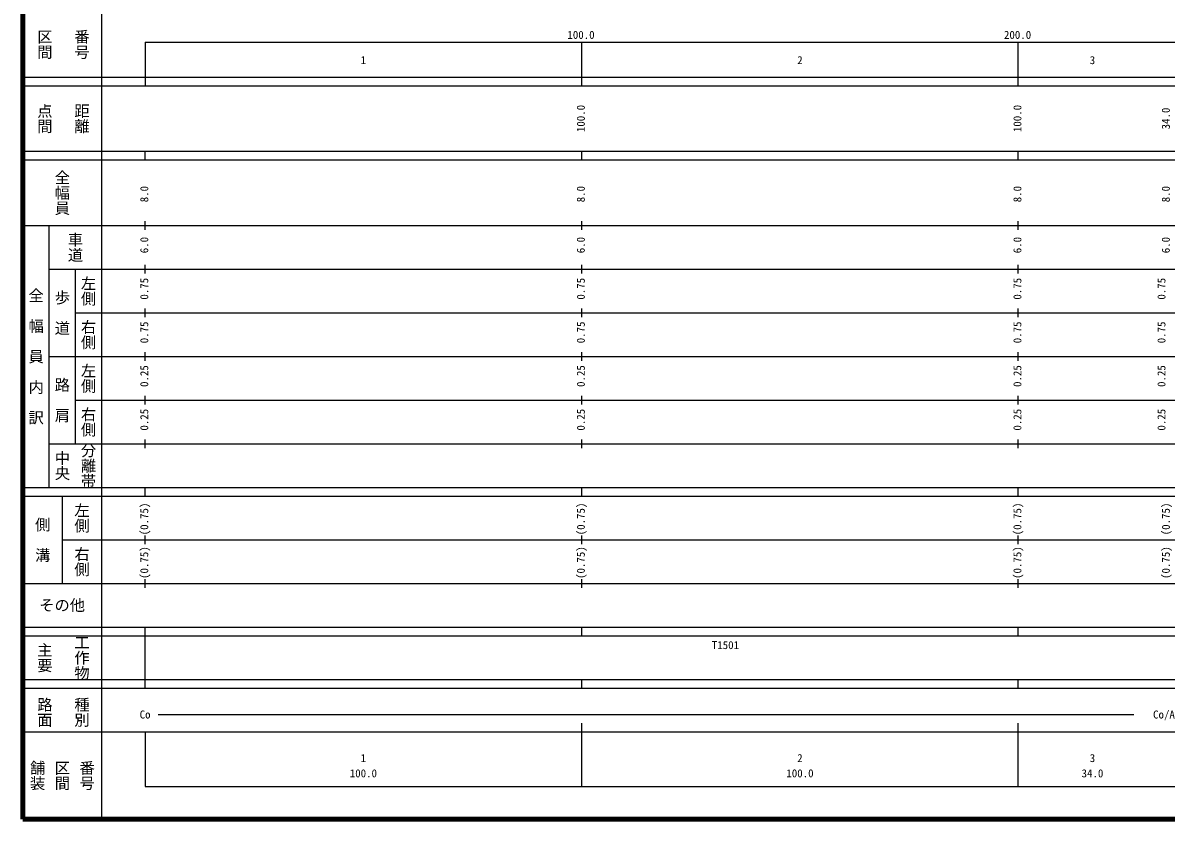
# Model space of a CAD drawing. Units: millimetres on the paper, enlarged 1000 times. Extents: x 40000 to 680000, y 20000 to 380000.
# Drawn here: x 40000 to 301873, y 20000 to 202409 of the extents above; entities that cross this region are included whole.
import ezdxf
from ezdxf.enums import TextEntityAlignment as Align

# ---------------------------------------------------------------- set-up
doc = ezdxf.new("R2010")
doc.units = ezdxf.units.MM
doc.header["$LTSCALE"] = 1000
doc.layers.add('M-TTL', color=2, linetype='Continuous', lineweight=140)
doc.layers.add('M-TTL-BAND', color=7, linetype='Continuous', lineweight=25)
doc.styles.add('@ＭＳ ゴシック', font='')
doc.styles.add('ＭＳ ゴシック', font='')
doc.styles.get('@ＭＳ ゴシック').set_extended_font_data('@MS Gothic')
doc.styles.get('ＭＳ ゴシック').set_extended_font_data('MS Gothic')

msp = doc.modelspace()

# ---------------------------------------------------------------- linework, layer by layer
at = {"layer": 'M-TTL'}
for p, q in [((40000, 380000), (40000, 20000)), ((40000, 20000), (680000, 20000))]:
    msp.add_line(p, q, dxfattribs=at)
at = {"layer": 'M-TTL-BAND'}
for p, q in [((58000, 370000), (58000, 20000)), ((68000, 198000), (579000, 198000)), ((68000, 198000), (68000, 188000)), ((168000, 188000), (168000, 198000)), ((268000, 188000), (268000, 198000)), ((40000, 190000), (579000, 190000)), ((40000, 188000), (579000, 188000)), ((40000, 173000), (579000, 173000)), ((68000, 171000), (68000, 173000)), ((168000, 171000), (168000, 173000)), ((268000, 171000), (268000, 173000)), ((40000, 171000), (579000, 171000)), ((40000, 156000), (579000, 156000)), ((46000, 96000), (46000, 156000)), ((68000, 155000), (68000, 157000)), ((168000, 155000), (168000, 157000)), ((268000, 155000), (268000, 157000)), ((68000, 145000), (68000, 147000)), ((168000, 145000), (168000, 147000)), ((268000, 145000), (268000, 147000)), ((46000, 146000), (579000, 146000)), ((52000, 146000), (52000, 106000)), ((68000, 135000), (68000, 137000)), ((168000, 135000), (168000, 137000)), ((268000, 135000), (268000, 137000)), ((52000, 136000), (579000, 136000)), ((46000, 126000), (579000, 126000)), ((68000, 125000), (68000, 127000)), ((168000, 125000), (168000, 127000)), ((268000, 125000), (268000, 127000)), ((52000, 116000), (579000, 116000)), ((68000, 115000), (68000, 117000)), ((168000, 115000), (168000, 117000)), ((268000, 115000), (268000, 117000)), ((46000, 106000), (579000, 106000)), ((68000, 105000), (68000, 107000)), ((168000, 105000), (168000, 107000)), ((268000, 105000), (268000, 107000)), ((40000, 96000), (579000, 96000)), ((68000, 94000), (68000, 96000)), ((168000, 94000), (168000, 96000)), ((268000, 94000), (268000, 96000)), ((40000, 94000), (579000, 94000)), ((49000, 94000), (49000, 74000)), ((49000, 84000), (579000, 84000)), ((68000, 83000), (68000, 85000)), ((168000, 83000), (168000, 85000)), ((268000, 83000), (268000, 85000)), ((40000, 74000), (579000, 74000)), ((68000, 73000), (68000, 75000)), ((168000, 73000), (168000, 75000)), ((268000, 73000), (268000, 75000)), ((40000, 64000), (579000, 64000)), ((68000, 62000), (68000, 64000)), ((168000, 62000), (168000, 64000)), ((268000, 62000), (268000, 64000)), ((40000, 62000), (579000, 62000)), ((68000, 52000), (68000, 62000)), ((40000, 52000), (579000, 52000)), ((40000, 50000), (579000, 50000)), ((68000, 50000), (68000, 52000)), ((168000, 50000), (168000, 52000)), ((268000, 50000), (268000, 52000)), ((71000, 44000), (294500, 44000)), ((168000, 27500), (168000, 42000)), ((268000, 27500), (268000, 42000)), ((40000, 40000), (579000, 40000)), ((68000, 40000), (68000, 27500)), ((68000, 27500), (579000, 27500))]:
    msp.add_line(p, q, dxfattribs=at)

# ---------------------------------------------------------------- texts
at = {"layer": 'M-TTL-BAND', "style": '@ＭＳ ゴシック'}
for s, p in [('区間', (45000, 197500)), ('番号', (53500, 197500)), ('点間', (45000, 180500)), ('距離', (53500, 180500)), ('全幅員', (49000, 163500)), ('車道', (52000, 151000)), ('左側', (55000, 141000)), ('全\u3000幅\u3000員\u3000内\u3000訳', (43000, 126000)), ('歩\u3000道', (49000, 136000)), ('右側', (55000, 131000)), ('左側', (55000, 121000)), ('路\u3000肩', (49000, 116000)), ('右側', (55000, 111000)), ('分離帯', (55000, 101000)), ('中央', (49000, 101000)), ('左側', (53500, 89000)), ('側\u3000溝', (44500, 84000)), ('右側', (53500, 79000)), ('主要', (45000, 57000)), ('工作物', (53500, 57000)), ('路面', (45000, 44500)), ('種別', (53500, 44500)), ('舗装', (43333, 30000)), ('区間', (49000, 30000)), ('番号', (54667, 30000))]:
    msp.add_text(s, height=2566, rotation=270, dxfattribs=at).set_placement(p, align=Align.MIDDLE_CENTER)
at = {"layer": 'M-TTL-BAND', "style": 'ＭＳ ゴシック'}
for s, p in [('100.0', (167844, 198195)), ('200.0', (267844, 198195)), ('1', (118000, 192405)), ('2', (218000, 192405)), ('3', (285000, 192405)), ('Co', (68000, 42500)), ('Co/AS', (302000, 42500)), ('1', (118000, 32523)), ('2', (218000, 32523)), ('3', (285000, 32523)), ('100.0', (118000, 29033)), ('100.0', (218000, 29033)), ('34.0', (285000, 29033))]:
    msp.add_text(s, height=1833, dxfattribs=at).set_placement(p, align=Align.BOTTOM_CENTER)
for s, p in [('100.0', (169266, 180500)), ('100.0', (269266, 180500)), ('34.0', (303266, 180500)), ('8.0', (69266, 163174)), ('8.0', (169266, 163174)), ('8.0', (269266, 163174)), ('8.0', (303266, 163174)), ('6.0', (69266, 151500)), ('6.0', (169266, 151500)), ('6.0', (269266, 151500)), ('6.0', (303266, 151500)), ('0.75', (69266, 141500)), ('0.75', (169266, 141500)), ('0.75', (269266, 141500)), ('0.75', (302266, 141500)), ('0.75', (69266, 131500)), ('0.75', (169266, 131500)), ('0.75', (269266, 131500)), ('0.75', (302266, 131500)), ('0.25', (69266, 121500)), ('0.25', (169266, 121500)), ('0.25', (269266, 121500)), ('0.25', (302266, 121500)), ('0.25', (69266, 111500)), ('0.25', (169266, 111500)), ('0.25', (269266, 111500)), ('0.25', (302266, 111500)), ('(0.75)', (69266, 88764)), ('(0.75)', (169266, 88764)), ('(0.75)', (269266, 88764)), ('(0.75)', (303266, 88764)), ('(0.75)', (69266, 78764)), ('(0.75)', (169266, 78764)), ('(0.75)', (269266, 78764)), ('(0.75)', (303266, 78764))]:
    msp.add_text(s, height=1833, rotation=90, dxfattribs=at).set_placement(p, align=Align.BOTTOM_CENTER)
msp.add_text('その他', height=2566, dxfattribs=at).set_placement((49000, 69000), align=Align.MIDDLE_CENTER)
msp.add_text('T1501', height=1833, dxfattribs=at).set_placement((197812, 58405), align=Align.BOTTOM_LEFT)

doc.saveas('drawing.dxf')
